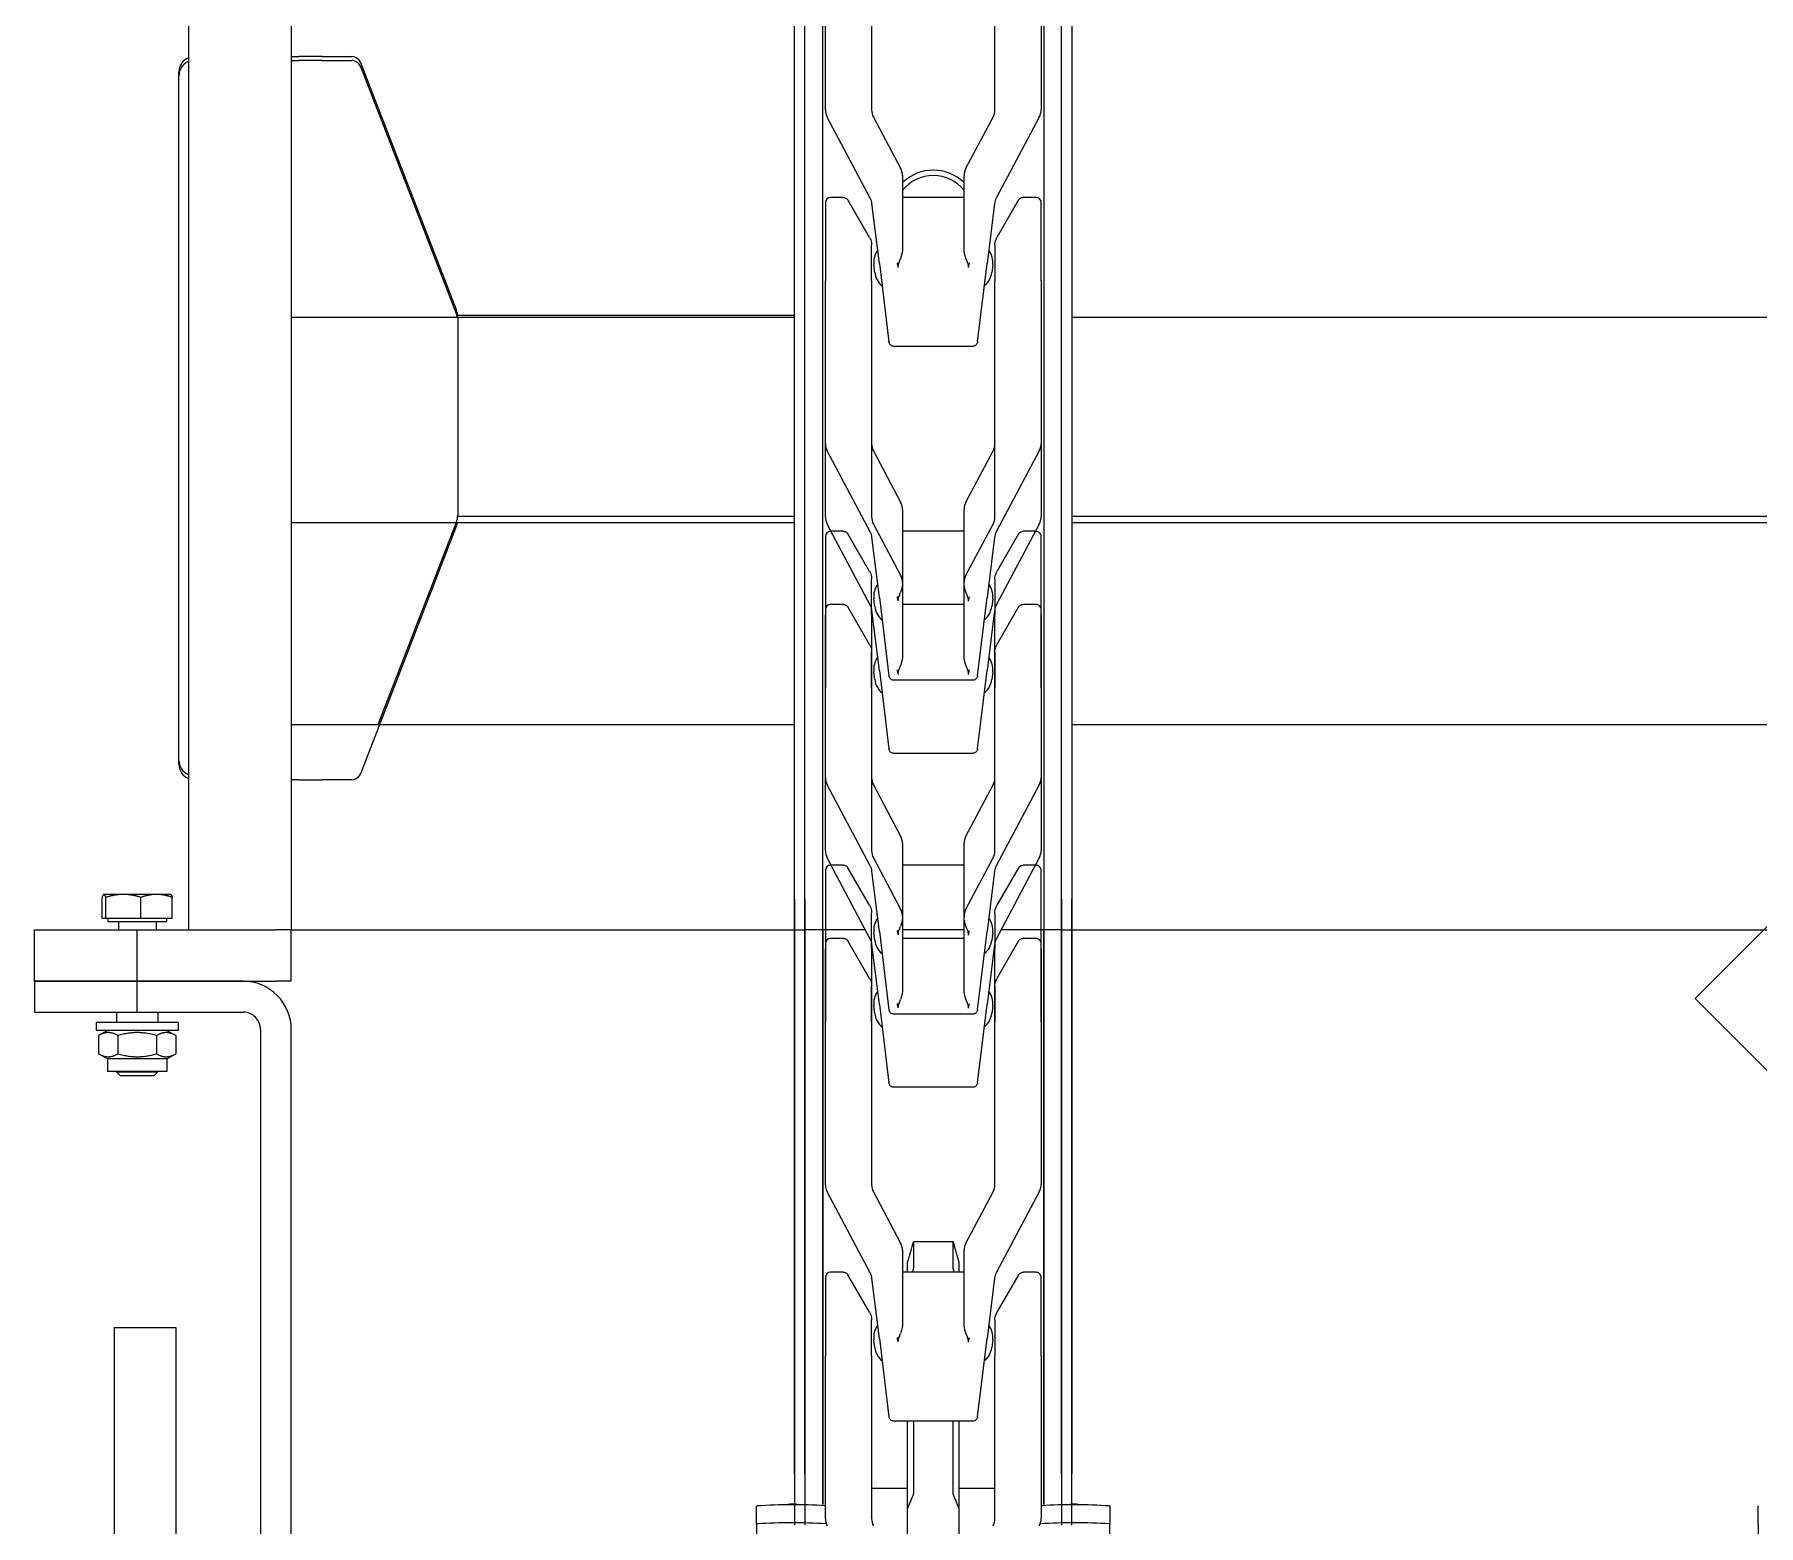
# Model space of a CAD drawing. Extents: x -3873 to 164127, y 7129 to 96529.
# Drawn here: x 42780.2 to 43115.8, y 49595.1 to 49885.4 of the extents above; entities that cross this region are included whole.
import ezdxf

# ---------------------------------------------------------------- set-up
doc = ezdxf.new("R2010")
doc.units = 0
doc.layers.get('0').update_dxf_attribs({"linetype": 'CONTINUOUS'})
doc.layers.add('LAYOUT', color=90, linetype='CONTINUOUS')
doc.layers.add('LAYOUT-KROMEKA', color=1, linetype='CONTINUOUS')
doc.layers.add('LAYOUT Kromeka', color=1, linetype='CONTINUOUS', lineweight=5)

# ---------------------------------------------------------------- blocks, each defined once
blk = doc.blocks.new('*U204')
at = {"ltscale": 10}
for p, q in [((292.73, 236.16), (10.61, -45.96)), ((10.61, -45.96), (-45.96, 10.61))]:
    blk.add_line(p, q, dxfattribs=at)
blk = doc.blocks.new('A$Ccf7c2aec')
at = {"layer": 'LAYOUT-KROMEKA'}
for p, q in [((271.4, 966.1), (265.4, 966.1)), ((265.4, 966.1), (265.4, 946.1)), ((271.4, 966.1), (271.4, 946.1)), ((271.4, 966.1), (281.4, 966.1)), ((271.4, 946.1), (271.4, 966.1)), ((281.4, 966.1), (281.4, 946.1)), ((256.3, 951.9), (257.28, 953.61)), ((260.82, 953.61), (257.28, 953.61)), ((261.8, 951.9), (260.82, 953.61)), ((261.8, 938.1), (261.8, 954.1)), ((263.4, 954.1), (261.8, 954.1)), ((263.4, 938.1), (263.4, 954.1)), ((204, 950.6), (161, 950.6)), ((204, 950.6), (204, 938.6)), ((253, 949.33), (253.77, 950.1)), ((253.77, 950.1), (253.77, 942.1)), ((253.8, 950.1), (253.77, 950.1)), ((253.8, 940.3), (253.8, 951.9)), ((256.3, 951.9), (253.8, 951.9)), ((256.3, 940.3), (256.3, 951.9)), ((265.4, 950.1), (263.4, 950.1)), ((283, 951.8), (283, 940.4)), ((283.6, 951.8), (283, 951.8)), ((283.6, 952.21), (283.6, 952.93)), ((283.6, 952.93), (287.72, 952.93)), ((283.6, 952.21), (287.72, 952.21)), ((283.6, 945.38), (283.6, 952.21)), ((288.3, 952.6), (288.28, 952.63)), ((288.3, 952.57), (288.3, 952.6)), ((288.3, 948.79), (288.3, 952.57)), ((253, 942.87), (253, 949.33)), ((260.82, 949.85), (257.28, 949.85)), ((283, 949.76), (281.4, 949.76)), ((288.3, 942.32), (288.3, 948.79)), ((265.4, 946.1), (271.4, 946.1)), ((265.4, 946.1), (265.4, 925.5)), ((271.4, 946.1), (281.4, 946.1)), ((271.4, 946.1), (271.4, 919.1)), ((271.4, 925.5), (271.4, 946.1)), ((281.4, 946.1), (281.4, 919.1)), ((283.6, 945.38), (287.72, 945.38)), ((283.6, 939.27), (283.6, 945.38)), ((253, 942.87), (253.77, 942.1)), ((253.8, 942.1), (253.77, 942.1)), ((256.3, 940.3), (253.8, 940.3)), ((256.3, 940.3), (257.28, 938.59)), ((260.82, 942.35), (257.28, 942.35)), ((261.8, 940.3), (260.82, 938.59)), ((265.4, 942.1), (263.4, 942.1)), ((283, 942.44), (281.4, 942.44)), ((283.6, 940.4), (283, 940.4)), ((288.3, 939.6), (288.3, 942.32)), ((204, 938.6), (161, 938.6)), ((260.82, 938.59), (257.28, 938.59)), ((263.4, 938.1), (261.8, 938.1)), ((283.6, 939.27), (287.72, 939.27)), ((288.3, 939.6), (288.28, 939.57)), ((313.63, 937.97), (447.63, 937.97)), ((314.4, 937.97), (448.4, 937.97)), ((1830.63, 936.1), (281.4, 936.1)), ((281.4, 933.1), (281.4, 919.1)), ((262, 922.1), (22, 922.1)), ((271.4, 916.1), (271.4, 919.1)), ((281.4, 916.1), (281.4, 919.1)), ((281.4, 916.1), (281.4, 919.1)), ((22, 916.1), (262, 916.1)), ((271.4, 916.1), (281.4, 916.1)), ((1830.63, 916.1), (281.4, 916.1)), ((281.4, 916.1), (281.4, 818.1)), ((310.63, 914.63), (310.63, 916.1)), ((310.63, 914.63), (310.63, 910.1)), ((321.4, 916.1), (321.4, 818.1)), ((360.63, 818.1), (360.63, 916.1)), ((400.63, 818.1), (400.63, 916.1)), ((450.63, 916.1), (450.63, 914.63)), ((450.63, 910.1), (450.63, 914.63)), ((451.4, 916.1), (451.4, 914.63)), ((451.4, 910.1), (451.4, 914.63)), ((310.63, 904.29), (310.63, 910.1)), ((450.63, 910.1), (450.63, 904.29)), ((451.4, 910.1), (451.4, 904.29)), ((312.19, 902.43), (359.96, 883.95)), ((401.31, 883.95), (449.07, 902.43)), ((402.07, 883.95), (449.84, 902.43)), ((321.4, 899.16), (360.73, 883.95)), ((361.84, 818.1), (361.84, 883.7)), ((400.63, 883.69), (362.17, 883.69)), ((400.96, 818.1), (400.96, 883.7)), ((165.67, 825.51), (104.84, 825.51)), ((165.67, 825.51), (169.16, 825.51)), ((287.4, 818.1), (165.51, 818.1)), ((287.4, 816.1), (165.51, 816.1)), ((175.51, 818.1), (1836.63, 818.1)), ((175.51, 816.1), (1836.63, 816.1)), ((281.4, 818.1), (287.4, 818.1)), ((281.4, 818.1), (281.4, 816.1)), ((287.4, 816.1), (281.4, 816.1)), ((281.4, 812.6), (281.4, 816.1)), ((169.51, 812.6), (1840.63, 812.6)), ((281.4, 812.6), (169.51, 812.6)), ((281.4, 804.31), (281.4, 812.6)), ((166.8, 812.1), (198.5, 812.1)), ((213.75, 812.1), (198.5, 812.1)), ((214.62, 803.36), (230.39, 811.75)), ((214.75, 808.59), (214.75, 811.1)), ((231.8, 812.1), (263.5, 812.1)), ((246.03, 812.1), (277.73, 812.1)), ((278.75, 812.1), (263.5, 812.1)), ((292.98, 812.1), (277.73, 812.1)), ((279.62, 803.36), (295.39, 811.75)), ((279.75, 808.59), (279.75, 811.1)), ((293.85, 803.36), (309.62, 811.75)), ((293.98, 808.59), (293.98, 811.1)), ((296.8, 812.1), (328.5, 812.1)), ((311.03, 812.1), (342.73, 812.1)), ((343.75, 812.1), (328.5, 812.1)), ((357.98, 812.1), (342.73, 812.1)), ((344.62, 803.36), (360.39, 811.75)), ((344.75, 808.59), (344.75, 811.1)), ((358.85, 803.36), (374.62, 811.75)), ((358.98, 808.59), (358.98, 811.1)), ((361.8, 812.1), (393.5, 812.1)), ((376.03, 812.1), (407.73, 812.1)), ((422.98, 812.1), (407.73, 812.1)), ((423.85, 803.36), (439.62, 811.75)), ((423.98, 808.59), (423.98, 811.1)), ((441.03, 812.1), (472.73, 812.1)), ((206.95, 803.5), (214.25, 807.72)), ((271.95, 803.5), (279.25, 807.72)), ((286.18, 803.5), (293.48, 807.72)), ((336.95, 803.5), (344.25, 807.72)), ((351.18, 803.5), (358.48, 807.72)), ((416.18, 803.5), (423.48, 807.72)), ((198.5, 803.1), (166.8, 803.1)), ((172.75, 803.1), (172.75, 796.1)), ((198.5, 803.1), (205.45, 803.1)), ((200.13, 802.49), (201.61, 802.67)), ((201.88, 801.6), (213.57, 803.03)), ((230.39, 802.75), (220.43, 797.45)), ((263.5, 803.1), (231.8, 803.1)), ((277.73, 803.1), (246.03, 803.1)), ((263.5, 803.1), (270.45, 803.1)), ((265.13, 802.49), (266.61, 802.67)), ((266.88, 801.6), (278.57, 803.03)), ((277.73, 803.1), (284.68, 803.1)), ((279.36, 802.49), (280.84, 802.67)), ((281.11, 801.6), (292.81, 803.03)), ((295.39, 802.75), (285.43, 797.45)), ((328.5, 803.1), (296.8, 803.1)), ((309.62, 802.75), (299.66, 797.45)), ((342.73, 803.1), (311.03, 803.1)), ((328.5, 803.1), (335.45, 803.1)), ((330.13, 802.49), (331.61, 802.67)), ((331.88, 801.6), (343.57, 803.03)), ((342.73, 803.1), (349.68, 803.1)), ((344.36, 802.49), (345.84, 802.67)), ((346.11, 801.6), (357.81, 803.03)), ((360.39, 802.75), (350.43, 797.45)), ((393.5, 803.1), (361.8, 803.1)), ((374.62, 802.75), (364.66, 797.45)), ((407.73, 803.1), (376.03, 803.1)), ((407.73, 803.1), (414.68, 803.1)), ((409.36, 802.49), (410.84, 802.67)), ((411.11, 801.6), (422.81, 803.03)), ((439.62, 802.75), (429.66, 797.45)), ((472.73, 803.1), (441.03, 803.1)), ((201.88, 801.6), (186.63, 799.73)), ((266.88, 801.6), (251.63, 799.73)), ((281.11, 801.6), (265.86, 799.73)), ((331.88, 801.6), (316.63, 799.73)), ((346.11, 801.6), (330.86, 799.73)), ((411.11, 801.6), (395.86, 799.73)), ((151.69, 796.1), (166.18, 796.1)), ((166.18, 796.1), (168.73, 796.1)), ((168.73, 796.1), (185.75, 796.1)), ((185.75, 783.47), (185.75, 798.73)), ((219.02, 797.1), (204.9, 797.1)), ((214.75, 785.1), (214.75, 797.1)), ((214.75, 796.1), (216.82, 796.1)), ((250.75, 783.47), (250.75, 798.73)), ((264.98, 783.47), (264.98, 798.73)), ((284.02, 797.1), (269.9, 797.1)), ((279.75, 785.1), (279.75, 797.1)), ((281.4, 785.1), (281.4, 797.1)), ((298.25, 797.1), (284.13, 797.1)), ((293.98, 785.1), (293.98, 797.1)), ((315.75, 783.47), (315.75, 798.73)), ((329.98, 783.47), (329.98, 798.73)), ((349.02, 797.1), (334.9, 797.1)), ((344.75, 785.1), (344.75, 797.1)), ((363.25, 797.1), (349.13, 797.1)), ((358.98, 785.1), (358.98, 797.1)), ((394.98, 783.47), (394.98, 798.73)), ((428.25, 797.1), (414.13, 797.1)), ((423.98, 785.1), (423.98, 797.1)), ((185.75, 794.95), (172.19, 794.95)), ((220.65, 794.95), (215.82, 794.95)), ((220.66, 787.25), (220.66, 794.95)), ((166.18, 786.1), (151.69, 786.1)), ((168.73, 786.1), (166.18, 786.1)), ((185.75, 786.1), (168.73, 786.1)), ((172.19, 787.25), (185.75, 787.25)), ((172.75, 786.1), (172.75, 779.1)), ((216.82, 786.1), (214.75, 786.1)), ((215.82, 787.25), (220.65, 787.25)), ((186.63, 782.47), (201.88, 780.6)), ((204.9, 785.1), (219.02, 785.1)), ((220.43, 784.75), (230.39, 779.45)), ((251.63, 782.47), (266.88, 780.6)), ((265.86, 782.47), (281.11, 780.6)), ((269.9, 785.1), (284.02, 785.1)), ((284.13, 785.1), (298.25, 785.1)), ((285.43, 784.75), (295.39, 779.45)), ((299.66, 784.75), (309.62, 779.45)), ((316.63, 782.47), (331.88, 780.6)), ((330.86, 782.47), (346.11, 780.6)), ((334.9, 785.1), (349.02, 785.1)), ((349.13, 785.1), (363.25, 785.1)), ((350.43, 784.75), (360.39, 779.45)), ((364.66, 784.75), (374.62, 779.45)), ((395.86, 782.47), (411.11, 780.6)), ((414.13, 785.1), (428.25, 785.1)), ((429.66, 784.75), (439.62, 779.45)), ((166.8, 779.1), (198.5, 779.1)), ((205.45, 779.1), (198.5, 779.1)), ((201.61, 779.53), (200.13, 779.71)), ((213.57, 779.17), (201.88, 780.6)), ((230.39, 770.45), (214.62, 778.84)), ((231.8, 779.1), (263.5, 779.1)), ((246.03, 779.1), (277.73, 779.1)), ((270.45, 779.1), (263.5, 779.1)), ((266.61, 779.53), (265.13, 779.71)), ((278.57, 779.17), (266.88, 780.6)), ((284.68, 779.1), (277.73, 779.1)), ((280.84, 779.53), (279.36, 779.71)), ((295.39, 770.45), (279.62, 778.84)), ((292.81, 779.17), (281.11, 780.6)), ((309.62, 770.45), (293.85, 778.84)), ((296.8, 779.1), (328.5, 779.1)), ((311.03, 779.1), (342.73, 779.1)), ((335.45, 779.1), (328.5, 779.1)), ((331.61, 779.53), (330.13, 779.71)), ((343.57, 779.17), (331.88, 780.6)), ((349.68, 779.1), (342.73, 779.1)), ((345.84, 779.53), (344.36, 779.71)), ((360.39, 770.45), (344.62, 778.84)), ((357.81, 779.17), (346.11, 780.6)), ((374.62, 770.45), (358.85, 778.84)), ((361.8, 779.1), (393.5, 779.1)), ((376.03, 779.1), (407.73, 779.1)), ((414.68, 779.1), (407.73, 779.1)), ((410.84, 779.53), (409.36, 779.71)), ((422.81, 779.17), (411.11, 780.6)), ((439.62, 770.45), (423.85, 778.84)), ((441.03, 779.1), (472.73, 779.1)), ((214.25, 774.48), (206.95, 778.7)), ((279.25, 774.48), (271.95, 778.7)), ((281.4, 769.6), (281.4, 777.89)), ((293.48, 774.48), (286.18, 778.7)), ((344.25, 774.48), (336.95, 778.7)), ((358.48, 774.48), (351.18, 778.7)), ((423.48, 774.48), (416.18, 778.7)), ((214.75, 771.1), (214.75, 773.61)), ((279.75, 771.1), (279.75, 773.61)), ((293.98, 771.1), (293.98, 773.61)), ((344.75, 771.1), (344.75, 773.61)), ((358.98, 771.1), (358.98, 773.61)), ((423.98, 771.1), (423.98, 773.61)), ((198.5, 770.1), (166.8, 770.1)), ((1840.63, 769.6), (169.51, 769.6)), ((169.51, 769.6), (281.4, 769.6)), ((198.5, 770.1), (213.75, 770.1)), ((263.5, 770.1), (231.8, 770.1)), ((277.73, 770.1), (246.03, 770.1)), ((263.5, 770.1), (278.75, 770.1)), ((277.73, 770.1), (292.98, 770.1)), ((281.4, 766.1), (281.4, 769.6)), ((328.5, 770.1), (296.8, 770.1)), ((342.73, 770.1), (311.03, 770.1)), ((328.5, 770.1), (343.75, 770.1)), ((342.73, 770.1), (357.98, 770.1)), ((393.5, 770.1), (361.8, 770.1)), ((407.73, 770.1), (376.03, 770.1)), ((407.73, 770.1), (422.98, 770.1)), ((472.73, 770.1), (441.03, 770.1)), ((287.4, 766.1), (165.51, 766.1)), ((175.51, 766.1), (1836.63, 766.1)), ((281.4, 766.1), (287.4, 766.1)), ((281.4, 766.1), (281.4, 764.1)), ((165.51, 764.1), (287.4, 764.1)), ((1836.63, 764.1), (175.51, 764.1)), ((281.4, 764.1), (281.4, 623.1)), ((287.4, 764.1), (281.4, 764.1)), ((321.4, 764.1), (321.4, 623.1)), ((360.63, 623.1), (360.63, 764.1)), ((361.84, 623.1), (361.84, 764.1)), ((400.63, 623.1), (400.63, 764.1)), ((104.84, 756.69), (165.67, 756.69)), ((169.16, 756.69), (165.67, 756.69)), ((165.67, 630.51), (104.84, 630.51)), ((165.67, 630.51), (169.16, 630.51))]:
    blk.add_line(p, q, dxfattribs=at)
for centre, radius, start, end in [((313.63, 934.97), 3, 90, 157.9657), ((314.4, 934.97), 3, 90, 157.9657), ((447.63, 934.97), 3, 22.0343, 90), ((448.4, 934.97), 3, 22.0343, 90), ((262, 925.5), 9.4, 270, 0), ((262, 925.5), 3.4, 270, 0), ((169.16, 825.41), 0.1, 4.0364, 90), ((71.38, 818.51), 98.12, 356.2562, 4.0364), ((166.8, 809.1), 3, 90, 118), ((213.75, 811.1), 1, 0, 90), ((231.8, 809.1), 3, 90, 118), ((278.75, 811.1), 1, 0, 90), ((292.98, 811.1), 1, 0, 90), ((296.8, 809.1), 3, 90, 118), ((311.03, 809.1), 3, 90, 118), ((343.75, 811.1), 1, 0, 90), ((357.98, 811.1), 1, 0, 90), ((361.8, 809.1), 3, 90, 118), ((376.03, 809.1), 3, 90, 118), ((422.98, 811.1), 1, 0, 90), ((441.03, 809.1), 3, 90, 118), ((166.8, 800.1), 3, 90, 118), ((200.61, 798.52), 4, 96.9958, 140.527), ((202.09, 798.7), 4, 53.4646, 96.9958), ((213.21, 806.01), 3, 276.9958, 298), ((231.8, 800.1), 3, 90, 118), ((265.61, 798.52), 4, 96.9958, 140.527), ((267.09, 798.7), 4, 53.4646, 96.9958), ((279.85, 798.52), 4, 96.9958, 140.527), ((278.21, 806.01), 3, 276.9958, 298), ((281.33, 798.7), 4, 53.4646, 96.9958), ((292.44, 806.01), 3, 276.9958, 298), ((296.8, 800.1), 3, 90, 118), ((311.03, 800.1), 3, 90, 118), ((330.61, 798.52), 4, 96.9958, 140.527), ((332.09, 798.7), 4, 53.4646, 96.9958), ((344.85, 798.52), 4, 96.9958, 140.527), ((343.21, 806.01), 3, 276.9958, 298), ((346.33, 798.7), 4, 53.4646, 96.9958), ((357.44, 806.01), 3, 276.9958, 298), ((361.8, 800.1), 3, 90, 118), ((376.03, 800.1), 3, 90, 118), ((409.85, 798.52), 4, 96.9958, 140.527), ((411.33, 798.7), 4, 53.4646, 96.9958), ((422.44, 806.01), 3, 276.9958, 298), ((441.03, 800.1), 3, 90, 118), ((219.02, 800.1), 3, 270, 298), ((284.02, 800.1), 3, 270, 298), ((298.25, 800.1), 3, 270, 298), ((349.02, 800.1), 3, 270, 298), ((363.25, 800.1), 3, 270, 298), ((420.63, 791.1), 7.62, 308.0567, 51.9433), ((420.63, 791.1), 8.65, 316.0809, 43.9191), ((428.25, 800.1), 3, 270, 298), ((219.02, 782.1), 3, 62, 90), ((284.02, 782.1), 3, 62, 90), ((298.25, 782.1), 3, 62, 90), ((349.02, 782.1), 3, 62, 90), ((363.25, 782.1), 3, 62, 90), ((428.25, 782.1), 3, 62, 90), ((166.8, 782.1), 3, 242, 270), ((200.61, 783.68), 4, 219.473, 263.0042), ((202.09, 783.5), 4, 263.0042, 306.5354), ((213.21, 776.19), 3, 62, 83.0042), ((231.8, 782.1), 3, 242, 270), ((265.61, 783.68), 4, 219.473, 263.0042), ((267.09, 783.5), 4, 263.0042, 306.5354), ((279.85, 783.68), 4, 219.473, 263.0042), ((278.21, 776.19), 3, 62, 83.0042), ((281.33, 783.5), 4, 263.0042, 306.5354), ((292.44, 776.19), 3, 62, 83.0042), ((296.8, 782.1), 3, 242, 270), ((311.03, 782.1), 3, 242, 270), ((330.61, 783.68), 4, 219.473, 263.0042), ((332.09, 783.5), 4, 263.0042, 306.5354), ((344.85, 783.68), 4, 219.473, 263.0042), ((343.21, 776.19), 3, 62, 83.0042), ((346.33, 783.5), 4, 263.0042, 306.5354), ((357.44, 776.19), 3, 62, 83.0042), ((361.8, 782.1), 3, 242, 270), ((376.03, 782.1), 3, 242, 270), ((409.85, 783.68), 4, 219.473, 263.0042), ((411.33, 783.5), 4, 263.0042, 306.5354), ((422.44, 776.19), 3, 62, 83.0042), ((441.03, 782.1), 3, 242, 270), ((166.8, 773.1), 3, 242, 270), ((71.38, 763.69), 98.12, 355.9636, 3.7438), ((213.75, 771.1), 1, 270, 0), ((231.8, 773.1), 3, 242, 270), ((278.75, 771.1), 1, 270, 0), ((292.98, 771.1), 1, 270, 0), ((296.8, 773.1), 3, 242, 270), ((311.03, 773.1), 3, 242, 270), ((343.75, 771.1), 1, 270, 0), ((357.98, 771.1), 1, 270, 0), ((361.8, 773.1), 3, 242, 270), ((376.03, 773.1), 3, 242, 270), ((422.98, 771.1), 1, 270, 0), ((441.03, 773.1), 3, 242, 270), ((169.16, 756.79), 0.1, 270, 355.9636), ((169.16, 630.41), 0.1, 4.0364, 90)]:
    blk.add_arc(centre, radius, start, end, dxfattribs=at)
for centre, major_axis, ratio, start_param, end_param in [((313.63, 904.29), (-3, 0), 0.707107, 0, 1.070274), ((447.63, 904.29), (3, 0), 0.707107, 5.212911, 6.283185), ((448.4, 904.29), (3, 0), 0.707107, 5.212911, 6.283185), ((361.4, 885.81), (-3, 0), 0.707107, 1.070274, 1.312307), ((362.17, 885.81), (-3, 0), 0.707107, 1.070274, 1.570796), ((399.87, 885.81), (-3, 0), 0.707107, 1.829285, 2.071318), ((400.63, 885.81), (-3, 0), 0.707107, 1.570796, 2.071318), ((165.67, 825.41), (0, 0.1), 0.891583, 4.782837, 6.283185), ((165.67, 825.41), (-0.0079, 0.0996), 0.892606, 4.712389, 6.212737), ((78.49, 818.51), (0, -98.13), 0.891583, 1.503634, 1.641245), ((78.49, 818.51), (0, 98.13), 0.891583, 4.645227, 4.782837), ((165.31, 818.51), (0, 4.82), 0.891583, 4.481754, 4.943024), ((78.49, 763.69), (0, 98.13), 0.891583, 4.641941, 4.779551), ((78.49, 763.69), (0, -98.13), 0.891583, 1.500348, 1.637958), ((165.31, 763.69), (0, -4.82), 0.891583, 1.340161, 1.801431), ((165.67, 756.79), (0, -0.1), 0.891583, 0, 1.500348), ((165.67, 756.79), (-0.0079, -0.0996), 0.892606, 0.070448, 1.570796), ((165.67, 630.41), (0, 0.1), 0.891583, 4.782837, 6.283185), ((165.67, 630.41), (-0.0079, 0.0996), 0.892606, 4.712389, 6.212737)]:
    blk.add_ellipse(centre, major_axis=major_axis, ratio=ratio, start_param=start_param, end_param=end_param, dxfattribs=at)
for points, weights in [([(257.28, 953.61), (256.2, 951.73), (257.28, 949.85)], [1, 1.15470053838, 1]), ([(260.82, 949.85), (261.9, 951.73), (260.82, 953.61)], [1, 1.15470053838, 1]), ([(288.3, 952.57), (288.3, 952.74), (287.72, 952.93)], [1, 1.0379548493, 1]), ([(287.72, 952.21), (288.3, 952.4), (288.3, 952.57)], [1, 1.0379548493, 1]), ([(288.3, 948.79), (288.3, 950.38), (287.72, 952.21)], [1, 1.0379548493, 1]), ([(257.28, 949.85), (256.2, 946.1), (257.28, 942.35)], [1, 1.15470053838, 1]), ([(260.82, 942.35), (261.9, 946.1), (260.82, 949.85)], [1, 1.15470053838, 1]), ([(287.72, 945.38), (288.3, 947.21), (288.3, 948.79)], [1, 1.0379548493, 1]), ([(288.3, 942.32), (288.3, 943.74), (287.72, 945.38)], [1, 1.0379548493, 1]), ([(257.28, 942.35), (256.2, 940.47), (257.28, 938.59)], [1, 1.15470053838, 1]), ([(260.82, 938.59), (261.9, 940.47), (260.82, 942.35)], [1, 1.15470053838, 1]), ([(287.72, 939.27), (288.3, 940.91), (288.3, 942.32)], [1, 1.0379548493, 1]), ([(288.28, 939.57), (288.2, 939.43), (287.72, 939.27)], [1.01093100933, 1.03133461853, 1]), ([(168.73, 796.1), (169.85, 795.64), (171.02, 795.16)], [1, 1.00027150864, 1.00009365722]), ([(220.03, 795.16), (218.4, 795.64), (216.82, 796.1)], [1.00009365722, 1.00027150866, 1]), ([(214.75, 795.17), (214.78, 795.16), (214.82, 795.16)], [1.00010041945, 1.00009712369, 1.00009365722]), ([(171.02, 787.04), (169.85, 786.56), (168.73, 786.1)], [1.00009365722, 1.00027150864, 1]), ([(214.82, 787.04), (214.78, 787.04), (214.75, 787.03)], [1.00009365722, 1.00009712369, 1.00010041945]), ([(216.82, 786.1), (218.4, 786.56), (220.03, 787.04)], [1, 1.00027150866, 1.00009365722])]:
    blk.add_rational_spline(points, weights, degree=2, dxfattribs=at)
for points, knots in [([(214.75, 808.59), (214.75, 808.48), (214.73, 808.36), (214.66, 808.16), (214.61, 808.06), (214.48, 807.89), (214.39, 807.81), (214.29, 807.74), (214.27, 807.73), (214.25, 807.72)], [0.0000243, 0.0000243, 0.0000243, 0.0000243, 0.0328926, 0.0328926, 0.0653838, 0.0653838, 0.0978897, 0.0978897, 0.1042618, 0.1042618, 0.1042618, 0.1042618]), ([(279.75, 808.59), (279.75, 808.48), (279.73, 808.36), (279.66, 808.16), (279.61, 808.06), (279.48, 807.89), (279.39, 807.81), (279.29, 807.74), (279.27, 807.73), (279.25, 807.72)], [0.0000243, 0.0000243, 0.0000243, 0.0000243, 0.0328926, 0.0328926, 0.0653838, 0.0653838, 0.0978897, 0.0978897, 0.1042618, 0.1042618, 0.1042618, 0.1042618]), ([(293.98, 808.59), (293.98, 808.48), (293.96, 808.36), (293.89, 808.16), (293.84, 808.06), (293.71, 807.89), (293.63, 807.81), (293.52, 807.74), (293.5, 807.73), (293.48, 807.72)], [0.0000243, 0.0000243, 0.0000243, 0.0000243, 0.0328926, 0.0328926, 0.0653838, 0.0653838, 0.0978897, 0.0978897, 0.1042618, 0.1042618, 0.1042618, 0.1042618]), ([(344.75, 808.59), (344.75, 808.48), (344.73, 808.36), (344.66, 808.16), (344.61, 808.06), (344.48, 807.89), (344.39, 807.81), (344.29, 807.74), (344.27, 807.73), (344.25, 807.72)], [0.0000243, 0.0000243, 0.0000243, 0.0000243, 0.0328926, 0.0328926, 0.0653838, 0.0653838, 0.0978897, 0.0978897, 0.1042618, 0.1042618, 0.1042618, 0.1042618]), ([(358.98, 808.59), (358.98, 808.48), (358.96, 808.36), (358.89, 808.16), (358.84, 808.06), (358.71, 807.89), (358.63, 807.81), (358.52, 807.74), (358.5, 807.73), (358.48, 807.72)], [0.0000243, 0.0000243, 0.0000243, 0.0000243, 0.0328926, 0.0328926, 0.0653838, 0.0653838, 0.0978897, 0.0978897, 0.1042618, 0.1042618, 0.1042618, 0.1042618]), ([(423.98, 808.59), (423.98, 808.48), (423.96, 808.36), (423.89, 808.16), (423.84, 808.06), (423.71, 807.89), (423.63, 807.81), (423.52, 807.74), (423.5, 807.73), (423.48, 807.72)], [0.0000243, 0.0000243, 0.0000243, 0.0000243, 0.0328926, 0.0328926, 0.0653838, 0.0653838, 0.0978897, 0.0978897, 0.1042618, 0.1042618, 0.1042618, 0.1042618]), ([(206.95, 803.5), (206.64, 803.32), (206.29, 803.2), (205.94, 803.14), (205.85, 803.13), (205.75, 803.11), (205.66, 803.11), (205.59, 803.1), (205.52, 803.1), (205.45, 803.1)], [0, 0, 0, 0, 0.684637, 0.684637, 0.684637, 0.86523, 0.86523, 0.86523, 1, 1, 1, 1]), ([(271.95, 803.5), (271.64, 803.32), (271.29, 803.2), (270.94, 803.14), (270.85, 803.13), (270.75, 803.11), (270.66, 803.11), (270.59, 803.1), (270.52, 803.1), (270.45, 803.1)], [0, 0, 0, 0, 0.684637, 0.684637, 0.684637, 0.86523, 0.86523, 0.86523, 1, 1, 1, 1]), ([(286.18, 803.5), (285.87, 803.32), (285.53, 803.2), (285.17, 803.14), (285.08, 803.13), (284.99, 803.11), (284.89, 803.11), (284.82, 803.1), (284.75, 803.1), (284.68, 803.1)], [0, 0, 0, 0, 0.684637, 0.684637, 0.684637, 0.86523, 0.86523, 0.86523, 1, 1, 1, 1]), ([(336.95, 803.5), (336.64, 803.32), (336.29, 803.2), (335.94, 803.14), (335.85, 803.13), (335.75, 803.11), (335.66, 803.11), (335.59, 803.1), (335.52, 803.1), (335.45, 803.1)], [0, 0, 0, 0, 0.684637, 0.684637, 0.684637, 0.86523, 0.86523, 0.86523, 1, 1, 1, 1]), ([(351.18, 803.5), (350.87, 803.32), (350.53, 803.2), (350.17, 803.14), (350.08, 803.13), (349.99, 803.11), (349.89, 803.11), (349.82, 803.1), (349.75, 803.1), (349.68, 803.1)], [0, 0, 0, 0, 0.684637, 0.684637, 0.684637, 0.86523, 0.86523, 0.86523, 1, 1, 1, 1]), ([(416.18, 803.5), (415.87, 803.32), (415.53, 803.2), (415.17, 803.14), (415.08, 803.13), (414.99, 803.11), (414.89, 803.11), (414.82, 803.1), (414.75, 803.1), (414.68, 803.1)], [0, 0, 0, 0, 0.684637, 0.684637, 0.684637, 0.86523, 0.86523, 0.86523, 1, 1, 1, 1]), ([(185.75, 798.73), (185.75, 798.84), (185.77, 798.95), (185.84, 799.16), (185.89, 799.25), (186.02, 799.43), (186.1, 799.5), (186.28, 799.62), (186.38, 799.67), (186.51, 799.7), (186.53, 799.71), (186.57, 799.72), (186.58, 799.72), (186.6, 799.72), (186.6, 799.72), (186.61, 799.72), (186.62, 799.72), (186.62, 799.73), (186.62, 799.73), (186.62, 799.73), (186.63, 799.73), (186.63, 799.73), (186.63, 799.73), (186.63, 799.73), (186.63, 799.73), (186.63, 799.73), (186.63, 799.73), (186.63, 799.73), (186.63, 799.73), (186.63, 799.73), (186.63, 799.73), (186.63, 799.73)], [0.0000031, 0.0000031, 0.0000031, 0.0000031, 0.0324341, 0.0324341, 0.064942, 0.064942, 0.0974473, 0.0974473, 0.1299526, 0.1299526, 0.137103, 0.137103, 0.1406951, 0.1406951, 0.1424933, 0.1424933, 0.1433926, 0.1433926, 0.1438423, 0.1438423, 0.1440672, 0.1440672, 0.1441796, 0.1441796, 0.1442358, 0.1442358, 0.1442639, 0.1442639, 0.144278, 0.144278, 0.1443562, 0.1443562, 0.1443562, 0.1443562]), ([(250.75, 798.73), (250.75, 798.84), (250.77, 798.95), (250.84, 799.16), (250.89, 799.25), (251.02, 799.43), (251.1, 799.5), (251.28, 799.62), (251.38, 799.67), (251.51, 799.7), (251.53, 799.71), (251.57, 799.72), (251.58, 799.72), (251.6, 799.72), (251.6, 799.72), (251.61, 799.72), (251.62, 799.72), (251.62, 799.73), (251.62, 799.73), (251.62, 799.73), (251.63, 799.73), (251.63, 799.73), (251.63, 799.73), (251.63, 799.73), (251.63, 799.73), (251.63, 799.73), (251.63, 799.73), (251.63, 799.73), (251.63, 799.73), (251.63, 799.73), (251.63, 799.73), (251.63, 799.73)], [0.0000031, 0.0000031, 0.0000031, 0.0000031, 0.0324341, 0.0324341, 0.064942, 0.064942, 0.0974473, 0.0974473, 0.1299526, 0.1299526, 0.137103, 0.137103, 0.1406951, 0.1406951, 0.1424933, 0.1424933, 0.1433926, 0.1433926, 0.1438423, 0.1438423, 0.1440672, 0.1440672, 0.1441796, 0.1441796, 0.1442358, 0.1442358, 0.1442639, 0.1442639, 0.144278, 0.144278, 0.14432, 0.14432, 0.14432, 0.14432]), ([(264.98, 798.73), (264.98, 798.84), (265, 798.95), (265.07, 799.16), (265.12, 799.25), (265.25, 799.43), (265.34, 799.5), (265.52, 799.62), (265.62, 799.67), (265.74, 799.7), (265.77, 799.71), (265.8, 799.72), (265.81, 799.72), (265.83, 799.72), (265.84, 799.72), (265.85, 799.72), (265.85, 799.72), (265.85, 799.73), (265.86, 799.73), (265.86, 799.73), (265.86, 799.73), (265.86, 799.73), (265.86, 799.73), (265.86, 799.73), (265.86, 799.73), (265.86, 799.73), (265.86, 799.73), (265.86, 799.73), (265.86, 799.73), (265.86, 799.73), (265.86, 799.73), (265.86, 799.73)], [0.0000031, 0.0000031, 0.0000031, 0.0000031, 0.0324341, 0.0324341, 0.064942, 0.064942, 0.0974473, 0.0974473, 0.1299526, 0.1299526, 0.137103, 0.137103, 0.1406951, 0.1406951, 0.1424933, 0.1424933, 0.1433926, 0.1433926, 0.1438423, 0.1438423, 0.1440672, 0.1440672, 0.1441796, 0.1441796, 0.1442358, 0.1442358, 0.1442639, 0.1442639, 0.144278, 0.144278, 0.1443158, 0.1443158, 0.1443158, 0.1443158]), ([(315.75, 798.73), (315.75, 798.84), (315.77, 798.95), (315.84, 799.16), (315.89, 799.25), (316.02, 799.43), (316.1, 799.5), (316.28, 799.62), (316.38, 799.67), (316.51, 799.7), (316.53, 799.71), (316.57, 799.72), (316.58, 799.72), (316.6, 799.72), (316.6, 799.72), (316.61, 799.72), (316.62, 799.72), (316.62, 799.73), (316.62, 799.73), (316.62, 799.73), (316.63, 799.73), (316.63, 799.73), (316.63, 799.73), (316.63, 799.73), (316.63, 799.73), (316.63, 799.73), (316.63, 799.73), (316.63, 799.73), (316.63, 799.73), (316.63, 799.73), (316.63, 799.73), (316.63, 799.73)], [0.0000031, 0.0000031, 0.0000031, 0.0000031, 0.0324341, 0.0324341, 0.064942, 0.064942, 0.0974473, 0.0974473, 0.1299526, 0.1299526, 0.137103, 0.137103, 0.1406951, 0.1406951, 0.1424933, 0.1424933, 0.1433926, 0.1433926, 0.1438423, 0.1438423, 0.1440672, 0.1440672, 0.1441796, 0.1441796, 0.1442358, 0.1442358, 0.1442639, 0.1442639, 0.144278, 0.144278, 0.144352, 0.144352, 0.144352, 0.144352]), ([(329.98, 798.73), (329.98, 798.84), (330, 798.95), (330.07, 799.16), (330.12, 799.25), (330.25, 799.43), (330.34, 799.5), (330.52, 799.62), (330.62, 799.67), (330.74, 799.7), (330.77, 799.71), (330.8, 799.72), (330.81, 799.72), (330.83, 799.72), (330.84, 799.72), (330.85, 799.72), (330.85, 799.72), (330.85, 799.73), (330.86, 799.73), (330.86, 799.73), (330.86, 799.73), (330.86, 799.73), (330.86, 799.73), (330.86, 799.73), (330.86, 799.73), (330.86, 799.73), (330.86, 799.73), (330.86, 799.73), (330.86, 799.73), (330.86, 799.73), (330.86, 799.73), (330.86, 799.73)], [0.0000031, 0.0000031, 0.0000031, 0.0000031, 0.0324341, 0.0324341, 0.064942, 0.064942, 0.0974473, 0.0974473, 0.1299526, 0.1299526, 0.137103, 0.137103, 0.1406951, 0.1406951, 0.1424933, 0.1424933, 0.1433926, 0.1433926, 0.1438423, 0.1438423, 0.1440672, 0.1440672, 0.1441796, 0.1441796, 0.1442358, 0.1442358, 0.1442639, 0.1442639, 0.144278, 0.144278, 0.1443647, 0.1443647, 0.1443647, 0.1443647]), ([(394.98, 798.73), (394.98, 798.84), (395, 798.95), (395.07, 799.16), (395.12, 799.25), (395.25, 799.43), (395.34, 799.5), (395.52, 799.62), (395.62, 799.67), (395.74, 799.7), (395.77, 799.71), (395.8, 799.72), (395.81, 799.72), (395.83, 799.72), (395.84, 799.72), (395.85, 799.72), (395.85, 799.72), (395.85, 799.73), (395.86, 799.73), (395.86, 799.73), (395.86, 799.73), (395.86, 799.73), (395.86, 799.73), (395.86, 799.73), (395.86, 799.73), (395.86, 799.73), (395.86, 799.73), (395.86, 799.73), (395.86, 799.73), (395.86, 799.73), (395.86, 799.73), (395.86, 799.73)], [0.0000031, 0.0000031, 0.0000031, 0.0000031, 0.0324341, 0.0324341, 0.064942, 0.064942, 0.0974473, 0.0974473, 0.1299526, 0.1299526, 0.137103, 0.137103, 0.1406951, 0.1406951, 0.1424933, 0.1424933, 0.1433926, 0.1433926, 0.1438423, 0.1438423, 0.1440672, 0.1440672, 0.1441796, 0.1441796, 0.1442358, 0.1442358, 0.1442639, 0.1442639, 0.144278, 0.144278, 0.1443394, 0.1443394, 0.1443394, 0.1443394]), ([(201.13, 797.88), (201.41, 797.95), (201.69, 798.02), (201.98, 798.09), (201.98, 798.1), (201.99, 798.1), (202, 798.1)], [0, 0, 0, 0, 0.971612, 0.971612, 0.971612, 1, 1, 1, 1]), ([(201.13, 797.88), (201.22, 797.91), (201.3, 797.92), (201.54, 797.92), (201.68, 797.89), (201.94, 797.8), (202.08, 797.75), (202.42, 797.62), (202.63, 797.54), (202.84, 797.46)], [-1.068908, -1.068908, -1.068908, -1.068908, -1.0410443, -1.0410443, -0.9974409, -0.9974409, -0.9538374, -0.9538374, -0.8852676, -0.8852676, -0.8852676, -0.8852676]), ([(204.9, 797.1), (204.32, 797.1), (203.62, 797.21), (202.98, 797.41), (202.91, 797.44), (202.84, 797.46)], [-0.3189368, -0.3189368, -0.3189368, -0.3189368, -0.1295167, -0.1295167, -0.1071311, -0.1071311, -0.1071311, -0.1071311]), ([(266.13, 797.88), (266.41, 797.95), (266.69, 798.02), (266.98, 798.09), (266.98, 798.1), (266.99, 798.1), (267, 798.1)], [0, 0, 0, 0, 0.971612, 0.971612, 0.971612, 1, 1, 1, 1]), ([(266.13, 797.88), (266.22, 797.91), (266.3, 797.92), (266.54, 797.92), (266.68, 797.89), (266.94, 797.8), (267.08, 797.75), (267.42, 797.62), (267.63, 797.54), (267.84, 797.46)], [-1.068908, -1.068908, -1.068908, -1.068908, -1.0410443, -1.0410443, -0.9974409, -0.9974409, -0.9538374, -0.9538374, -0.8852676, -0.8852676, -0.8852676, -0.8852676]), ([(269.9, 797.1), (269.32, 797.1), (268.62, 797.21), (267.98, 797.41), (267.91, 797.44), (267.84, 797.46)], [-0.3189368, -0.3189368, -0.3189368, -0.3189368, -0.1295167, -0.1295167, -0.1071311, -0.1071311, -0.1071311, -0.1071311]), ([(280.36, 797.88), (280.64, 797.95), (280.93, 798.02), (281.21, 798.09), (281.22, 798.1), (281.22, 798.1), (281.23, 798.1)], [0, 0, 0, 0, 0.971612, 0.971612, 0.971612, 1, 1, 1, 1]), ([(280.36, 797.88), (280.45, 797.91), (280.54, 797.92), (280.78, 797.92), (280.91, 797.89), (281.18, 797.8), (281.31, 797.75), (281.65, 797.62), (281.86, 797.54), (282.07, 797.46)], [-1.068908, -1.068908, -1.068908, -1.068908, -1.0410443, -1.0410443, -0.9974409, -0.9974409, -0.9538374, -0.9538374, -0.8852676, -0.8852676, -0.8852676, -0.8852676]), ([(284.13, 797.1), (283.56, 797.1), (282.86, 797.21), (282.21, 797.41), (282.14, 797.44), (282.07, 797.46)], [-0.3189368, -0.3189368, -0.3189368, -0.3189368, -0.1295167, -0.1295167, -0.1071311, -0.1071311, -0.1071311, -0.1071311]), ([(331.13, 797.88), (331.41, 797.95), (331.69, 798.02), (331.98, 798.09), (331.98, 798.1), (331.99, 798.1), (332, 798.1)], [0, 0, 0, 0, 0.971612, 0.971612, 0.971612, 1, 1, 1, 1]), ([(331.13, 797.88), (331.22, 797.91), (331.3, 797.92), (331.54, 797.92), (331.68, 797.89), (331.94, 797.8), (332.08, 797.75), (332.42, 797.62), (332.63, 797.54), (332.84, 797.46)], [-1.068908, -1.068908, -1.068908, -1.068908, -1.0410443, -1.0410443, -0.9974409, -0.9974409, -0.9538374, -0.9538374, -0.8852676, -0.8852676, -0.8852676, -0.8852676]), ([(334.9, 797.1), (334.32, 797.1), (333.62, 797.21), (332.98, 797.41), (332.91, 797.44), (332.84, 797.46)], [-0.3189368, -0.3189368, -0.3189368, -0.3189368, -0.1295167, -0.1295167, -0.1071311, -0.1071311, -0.1071311, -0.1071311]), ([(345.36, 797.88), (345.64, 797.95), (345.93, 798.02), (346.21, 798.09), (346.22, 798.1), (346.22, 798.1), (346.23, 798.1)], [0, 0, 0, 0, 0.971612, 0.971612, 0.971612, 1, 1, 1, 1]), ([(345.36, 797.88), (345.45, 797.91), (345.54, 797.92), (345.78, 797.92), (345.91, 797.89), (346.18, 797.8), (346.31, 797.75), (346.65, 797.62), (346.86, 797.54), (347.07, 797.46)], [-1.068908, -1.068908, -1.068908, -1.068908, -1.0410443, -1.0410443, -0.9974409, -0.9974409, -0.9538374, -0.9538374, -0.8852676, -0.8852676, -0.8852676, -0.8852676]), ([(349.13, 797.1), (348.56, 797.1), (347.86, 797.21), (347.21, 797.41), (347.14, 797.44), (347.07, 797.46)], [-0.3189368, -0.3189368, -0.3189368, -0.3189368, -0.1295167, -0.1295167, -0.1071311, -0.1071311, -0.1071311, -0.1071311]), ([(410.36, 797.88), (410.64, 797.95), (410.93, 798.02), (411.21, 798.09), (411.22, 798.1), (411.22, 798.1), (411.23, 798.1)], [0, 0, 0, 0, 0.971612, 0.971612, 0.971612, 1, 1, 1, 1]), ([(410.36, 797.88), (410.45, 797.91), (410.54, 797.92), (410.78, 797.92), (410.91, 797.89), (411.18, 797.8), (411.31, 797.75), (411.65, 797.62), (411.86, 797.54), (412.07, 797.46)], [-1.068908, -1.068908, -1.068908, -1.068908, -1.0410443, -1.0410443, -0.9974409, -0.9974409, -0.9538374, -0.9538374, -0.8852676, -0.8852676, -0.8852676, -0.8852676]), ([(414.13, 797.1), (413.56, 797.1), (412.86, 797.21), (412.21, 797.41), (412.14, 797.44), (412.07, 797.46)], [-0.3189368, -0.3189368, -0.3189368, -0.3189368, -0.1295167, -0.1295167, -0.1071311, -0.1071311, -0.1071311, -0.1071311]), ([(172.19, 794.95), (172.07, 794.95), (171.94, 794.96), (171.67, 794.99), (171.54, 795.01), (171.3, 795.06), (171.18, 795.1), (171.06, 795.14), (171.04, 795.15), (171.02, 795.16)], [0.1549528, 0.1549528, 0.1549528, 0.1549528, 0.1932464, 0.1932464, 0.23154, 0.23154, 0.2707227, 0.2707227, 0.2793508, 0.2793508, 0.2793508, 0.2793508]), ([(215.82, 794.95), (215.77, 794.95), (215.7, 794.96), (215.52, 794.99), (215.41, 795.01), (215.18, 795.06), (215.04, 795.1), (214.88, 795.14), (214.85, 795.15), (214.82, 795.16)], [0.1549528, 0.1549528, 0.1549528, 0.1549528, 0.1932464, 0.1932464, 0.23154, 0.23154, 0.2707227, 0.2707227, 0.2793508, 0.2793508, 0.2793508, 0.2793508]), ([(220.03, 795.16), (220.06, 795.15), (220.09, 795.14), (220.23, 795.1), (220.34, 795.06), (220.5, 795.01), (220.57, 794.99), (220.65, 794.96), (220.67, 794.95), (220.65, 794.95)], [0.3355607, 0.3355607, 0.3355607, 0.3355607, 0.3441888, 0.3441888, 0.3833716, 0.3833716, 0.4216652, 0.4216652, 0.4599587, 0.4599587, 0.4599587, 0.4599587]), ([(171.02, 787.04), (171.04, 787.05), (171.06, 787.06), (171.18, 787.1), (171.3, 787.14), (171.54, 787.19), (171.67, 787.21), (171.94, 787.24), (172.07, 787.25), (172.19, 787.25)], [0.3355607, 0.3355607, 0.3355607, 0.3355607, 0.3441888, 0.3441888, 0.3833716, 0.3833716, 0.4216652, 0.4216652, 0.4599587, 0.4599587, 0.4599587, 0.4599587]), ([(214.82, 787.04), (214.85, 787.05), (214.88, 787.06), (215.04, 787.1), (215.18, 787.14), (215.41, 787.19), (215.52, 787.21), (215.7, 787.24), (215.77, 787.25), (215.82, 787.25)], [0.3355607, 0.3355607, 0.3355607, 0.3355607, 0.3441888, 0.3441888, 0.3833716, 0.3833716, 0.4216652, 0.4216652, 0.4599587, 0.4599587, 0.4599587, 0.4599587]), ([(220.65, 787.25), (220.67, 787.25), (220.65, 787.24), (220.57, 787.21), (220.5, 787.19), (220.34, 787.14), (220.23, 787.1), (220.09, 787.06), (220.06, 787.05), (220.03, 787.04)], [0.1549528, 0.1549528, 0.1549528, 0.1549528, 0.1932464, 0.1932464, 0.23154, 0.23154, 0.2707227, 0.2707227, 0.2793508, 0.2793508, 0.2793508, 0.2793508]), ([(186.63, 782.47), (186.57, 782.48), (186.5, 782.5), (186.38, 782.53), (186.33, 782.56), (186.2, 782.63), (186.13, 782.68), (186.01, 782.79), (185.95, 782.86), (185.86, 783), (185.83, 783.07), (185.77, 783.25), (185.75, 783.36), (185.75, 783.47)], [0, 0, 0, 0, 0.0189655, 0.0189655, 0.0372722, 0.0372722, 0.062465, 0.062465, 0.0876578, 0.0876578, 0.1128506, 0.1128506, 0.1444801, 0.1444801, 0.1444801, 0.1444801]), ([(202.84, 784.74), (202.63, 784.66), (202.42, 784.58), (202.08, 784.45), (201.94, 784.4), (201.68, 784.31), (201.54, 784.28), (201.3, 784.28), (201.22, 784.29), (201.13, 784.32)], [0.8852676, 0.8852676, 0.8852676, 0.8852676, 0.9538374, 0.9538374, 0.9974409, 0.9974409, 1.0410443, 1.0410443, 1.068908, 1.068908, 1.068908, 1.068908]), ([(202, 784.1), (201.99, 784.1), (201.98, 784.1), (201.98, 784.11), (201.69, 784.18), (201.41, 784.25), (201.13, 784.32)], [0, 0, 0, 0, 0.028388, 0.028388, 0.028388, 1, 1, 1, 1]), ([(202.84, 784.74), (202.87, 784.75), (202.91, 784.76), (203.19, 784.86), (203.44, 784.92), (204.05, 785.05), (204.48, 785.1), (204.9, 785.1)], [-0.4553156, -0.4553156, -0.4553156, -0.4553156, -0.4433521, -0.4433521, -0.371047, -0.371047, -0.2439974, -0.2439974, -0.2439974, -0.2439974]), ([(251.63, 782.47), (251.57, 782.48), (251.5, 782.5), (251.38, 782.53), (251.33, 782.56), (251.2, 782.63), (251.13, 782.68), (251.01, 782.79), (250.95, 782.86), (250.86, 783), (250.83, 783.07), (250.77, 783.25), (250.75, 783.36), (250.75, 783.47)], [0, 0, 0, 0, 0.0189655, 0.0189655, 0.0372722, 0.0372722, 0.062465, 0.062465, 0.0876578, 0.0876578, 0.1128506, 0.1128506, 0.1444801, 0.1444801, 0.1444801, 0.1444801]), ([(265.86, 782.47), (265.86, 782.47), (265.86, 782.47), (265.86, 782.47), (265.86, 782.47), (265.86, 782.47), (265.86, 782.47), (265.86, 782.47), (265.86, 782.47), (265.86, 782.47), (265.86, 782.47), (265.85, 782.47), (265.85, 782.47), (265.85, 782.48), (265.84, 782.48), (265.83, 782.48), (265.82, 782.48), (265.8, 782.48), (265.78, 782.49), (265.74, 782.5), (265.71, 782.5), (265.62, 782.53), (265.56, 782.56), (265.43, 782.63), (265.36, 782.68), (265.24, 782.79), (265.19, 782.86), (265.1, 783), (265.06, 783.07), (265, 783.25), (264.98, 783.36), (264.98, 783.47)], [0, 0, 0, 0, 0.0000187, 0.0000187, 0.000056, 0.000056, 0.0001306, 0.0001306, 0.0002799, 0.0002799, 0.0005785, 0.0005785, 0.0011757, 0.0011757, 0.0023699, 0.0023699, 0.0047569, 0.0047569, 0.0095212, 0.0095212, 0.0189714, 0.0189714, 0.037278, 0.037278, 0.0624708, 0.0624708, 0.0876637, 0.0876637, 0.1128565, 0.1128565, 0.144486, 0.144486, 0.144486, 0.144486]), ([(267.84, 784.74), (267.63, 784.66), (267.42, 784.58), (267.08, 784.45), (266.94, 784.4), (266.68, 784.31), (266.54, 784.28), (266.3, 784.28), (266.22, 784.29), (266.13, 784.32)], [0.8852676, 0.8852676, 0.8852676, 0.8852676, 0.9538374, 0.9538374, 0.9974409, 0.9974409, 1.0410443, 1.0410443, 1.068908, 1.068908, 1.068908, 1.068908]), ([(267, 784.1), (266.99, 784.1), (266.98, 784.1), (266.98, 784.11), (266.69, 784.18), (266.41, 784.25), (266.13, 784.32)], [0, 0, 0, 0, 0.028388, 0.028388, 0.028388, 1, 1, 1, 1]), ([(267.84, 784.74), (267.87, 784.75), (267.91, 784.76), (268.19, 784.86), (268.44, 784.92), (269.05, 785.05), (269.48, 785.1), (269.9, 785.1)], [-0.4553156, -0.4553156, -0.4553156, -0.4553156, -0.4433521, -0.4433521, -0.371047, -0.371047, -0.2439974, -0.2439974, -0.2439974, -0.2439974]), ([(282.07, 784.74), (281.86, 784.66), (281.65, 784.58), (281.31, 784.45), (281.18, 784.4), (280.91, 784.31), (280.78, 784.28), (280.54, 784.28), (280.45, 784.29), (280.36, 784.32)], [0.8852676, 0.8852676, 0.8852676, 0.8852676, 0.9538374, 0.9538374, 0.9974409, 0.9974409, 1.0410443, 1.0410443, 1.068908, 1.068908, 1.068908, 1.068908]), ([(281.23, 784.1), (281.22, 784.1), (281.22, 784.1), (281.21, 784.11), (280.93, 784.18), (280.64, 784.25), (280.36, 784.32)], [0, 0, 0, 0, 0.028388, 0.028388, 0.028388, 1, 1, 1, 1]), ([(282.07, 784.74), (282.11, 784.75), (282.15, 784.76), (282.43, 784.86), (282.67, 784.92), (283.28, 785.05), (283.71, 785.1), (284.13, 785.1)], [-0.4553156, -0.4553156, -0.4553156, -0.4553156, -0.4433521, -0.4433521, -0.371047, -0.371047, -0.2439974, -0.2439974, -0.2439974, -0.2439974]), ([(316.63, 782.47), (316.57, 782.48), (316.5, 782.5), (316.38, 782.53), (316.33, 782.56), (316.2, 782.63), (316.13, 782.68), (316.01, 782.79), (315.95, 782.86), (315.86, 783), (315.83, 783.07), (315.77, 783.25), (315.75, 783.36), (315.75, 783.47)], [0, 0, 0, 0, 0.0189655, 0.0189655, 0.0372722, 0.0372722, 0.062465, 0.062465, 0.0876578, 0.0876578, 0.1128506, 0.1128506, 0.1444801, 0.1444801, 0.1444801, 0.1444801]), ([(330.86, 782.47), (330.86, 782.47), (330.86, 782.47), (330.86, 782.47), (330.86, 782.47), (330.86, 782.47), (330.86, 782.47), (330.86, 782.47), (330.86, 782.47), (330.86, 782.47), (330.86, 782.47), (330.85, 782.47), (330.85, 782.47), (330.85, 782.48), (330.84, 782.48), (330.83, 782.48), (330.82, 782.48), (330.8, 782.48), (330.78, 782.49), (330.74, 782.5), (330.71, 782.5), (330.62, 782.53), (330.56, 782.56), (330.43, 782.63), (330.36, 782.68), (330.24, 782.79), (330.19, 782.86), (330.1, 783), (330.06, 783.07), (330, 783.25), (329.98, 783.36), (329.98, 783.47)], [0, 0, 0, 0, 0.0000187, 0.0000187, 0.000056, 0.000056, 0.0001306, 0.0001306, 0.0002799, 0.0002799, 0.0005785, 0.0005785, 0.0011757, 0.0011757, 0.0023699, 0.0023699, 0.0047569, 0.0047569, 0.0095212, 0.0095212, 0.0189714, 0.0189714, 0.037278, 0.037278, 0.0624708, 0.0624708, 0.0876637, 0.0876637, 0.1128565, 0.1128565, 0.144486, 0.144486, 0.144486, 0.144486]), ([(332.84, 784.74), (332.63, 784.66), (332.42, 784.58), (332.08, 784.45), (331.94, 784.4), (331.68, 784.31), (331.54, 784.28), (331.3, 784.28), (331.22, 784.29), (331.13, 784.32)], [0.8852676, 0.8852676, 0.8852676, 0.8852676, 0.9538374, 0.9538374, 0.9974409, 0.9974409, 1.0410443, 1.0410443, 1.068908, 1.068908, 1.068908, 1.068908]), ([(332, 784.1), (331.99, 784.1), (331.98, 784.1), (331.98, 784.11), (331.69, 784.18), (331.41, 784.25), (331.13, 784.32)], [0, 0, 0, 0, 0.028388, 0.028388, 0.028388, 1, 1, 1, 1]), ([(332.84, 784.74), (332.87, 784.75), (332.91, 784.76), (333.19, 784.86), (333.44, 784.92), (334.05, 785.05), (334.48, 785.1), (334.9, 785.1)], [-0.4553156, -0.4553156, -0.4553156, -0.4553156, -0.4433521, -0.4433521, -0.371047, -0.371047, -0.2439974, -0.2439974, -0.2439974, -0.2439974]), ([(347.07, 784.74), (346.86, 784.66), (346.65, 784.58), (346.31, 784.45), (346.18, 784.4), (345.91, 784.31), (345.78, 784.28), (345.54, 784.28), (345.45, 784.29), (345.36, 784.32)], [0.8852676, 0.8852676, 0.8852676, 0.8852676, 0.9538374, 0.9538374, 0.9974409, 0.9974409, 1.0410443, 1.0410443, 1.068908, 1.068908, 1.068908, 1.068908]), ([(346.23, 784.1), (346.22, 784.1), (346.22, 784.1), (346.21, 784.11), (345.93, 784.18), (345.64, 784.25), (345.36, 784.32)], [0, 0, 0, 0, 0.028388, 0.028388, 0.028388, 1, 1, 1, 1]), ([(347.07, 784.74), (347.11, 784.75), (347.15, 784.76), (347.43, 784.86), (347.67, 784.92), (348.28, 785.05), (348.71, 785.1), (349.13, 785.1)], [-0.4553156, -0.4553156, -0.4553156, -0.4553156, -0.4433521, -0.4433521, -0.371047, -0.371047, -0.2439974, -0.2439974, -0.2439974, -0.2439974]), ([(395.86, 782.47), (395.8, 782.48), (395.74, 782.5), (395.62, 782.53), (395.56, 782.56), (395.43, 782.63), (395.36, 782.68), (395.24, 782.79), (395.19, 782.86), (395.1, 783), (395.06, 783.07), (395, 783.25), (394.98, 783.36), (394.98, 783.47)], [0, 0, 0, 0, 0.0189655, 0.0189655, 0.0372722, 0.0372722, 0.062465, 0.062465, 0.0876578, 0.0876578, 0.1128506, 0.1128506, 0.1444801, 0.1444801, 0.1444801, 0.1444801]), ([(412.07, 784.74), (411.86, 784.66), (411.65, 784.58), (411.31, 784.45), (411.18, 784.4), (410.91, 784.31), (410.78, 784.28), (410.54, 784.28), (410.45, 784.29), (410.36, 784.32)], [0.8852676, 0.8852676, 0.8852676, 0.8852676, 0.9538374, 0.9538374, 0.9974409, 0.9974409, 1.0410443, 1.0410443, 1.068908, 1.068908, 1.068908, 1.068908]), ([(411.23, 784.1), (411.22, 784.1), (411.22, 784.1), (411.21, 784.11), (410.93, 784.18), (410.64, 784.25), (410.36, 784.32)], [0, 0, 0, 0, 0.028388, 0.028388, 0.028388, 1, 1, 1, 1]), ([(412.07, 784.74), (412.11, 784.75), (412.15, 784.76), (412.43, 784.86), (412.67, 784.92), (413.28, 785.05), (413.71, 785.1), (414.13, 785.1)], [-0.4553156, -0.4553156, -0.4553156, -0.4553156, -0.4433521, -0.4433521, -0.371047, -0.371047, -0.2439974, -0.2439974, -0.2439974, -0.2439974]), ([(205.45, 779.1), (205.83, 779.1), (206.21, 779.03), (206.56, 778.88), (206.69, 778.83), (206.82, 778.77), (206.95, 778.7)], [0, 0, 0, 0, 0.729999, 0.729999, 0.729999, 1, 1, 1, 1]), ([(270.45, 779.1), (270.83, 779.1), (271.21, 779.03), (271.56, 778.88), (271.69, 778.83), (271.82, 778.77), (271.95, 778.7)], [0, 0, 0, 0, 0.729999, 0.729999, 0.729999, 1, 1, 1, 1]), ([(284.68, 779.1), (285.06, 779.1), (285.44, 779.03), (285.8, 778.88), (285.93, 778.83), (286.06, 778.77), (286.18, 778.7)], [0, 0, 0, 0, 0.729999, 0.729999, 0.729999, 1, 1, 1, 1]), ([(335.45, 779.1), (335.83, 779.1), (336.21, 779.03), (336.56, 778.88), (336.69, 778.83), (336.82, 778.77), (336.95, 778.7)], [0, 0, 0, 0, 0.729999, 0.729999, 0.729999, 1, 1, 1, 1]), ([(349.68, 779.1), (350.06, 779.1), (350.44, 779.03), (350.8, 778.88), (350.93, 778.83), (351.06, 778.77), (351.18, 778.7)], [0, 0, 0, 0, 0.729999, 0.729999, 0.729999, 1, 1, 1, 1]), ([(414.68, 779.1), (415.06, 779.1), (415.44, 779.03), (415.8, 778.88), (415.93, 778.83), (416.06, 778.77), (416.18, 778.7)], [0, 0, 0, 0, 0.729999, 0.729999, 0.729999, 1, 1, 1, 1]), ([(214.25, 774.48), (214.34, 774.43), (214.43, 774.36), (214.57, 774.19), (214.63, 774.1), (214.71, 773.9), (214.74, 773.79), (214.75, 773.66), (214.75, 773.64), (214.75, 773.61)], [0, 0, 0, 0, 0.0323681, 0.0323681, 0.0648784, 0.0648784, 0.0973836, 0.0973836, 0.104244, 0.104244, 0.104244, 0.104244]), ([(279.25, 774.48), (279.34, 774.43), (279.43, 774.36), (279.57, 774.19), (279.63, 774.1), (279.71, 773.9), (279.74, 773.79), (279.75, 773.66), (279.75, 773.64), (279.75, 773.61)], [0, 0, 0, 0, 0.0323681, 0.0323681, 0.0648784, 0.0648784, 0.0973836, 0.0973836, 0.104244, 0.104244, 0.104244, 0.104244]), ([(293.48, 774.48), (293.58, 774.43), (293.66, 774.36), (293.81, 774.19), (293.86, 774.1), (293.95, 773.9), (293.97, 773.79), (293.98, 773.66), (293.98, 773.64), (293.98, 773.61)], [0, 0, 0, 0, 0.0323681, 0.0323681, 0.0648784, 0.0648784, 0.0973836, 0.0973836, 0.104244, 0.104244, 0.104244, 0.104244]), ([(344.25, 774.48), (344.34, 774.43), (344.43, 774.36), (344.57, 774.19), (344.63, 774.1), (344.71, 773.9), (344.74, 773.79), (344.75, 773.66), (344.75, 773.64), (344.75, 773.61)], [0, 0, 0, 0, 0.0323681, 0.0323681, 0.0648784, 0.0648784, 0.0973836, 0.0973836, 0.104244, 0.104244, 0.104244, 0.104244]), ([(358.48, 774.48), (358.58, 774.43), (358.66, 774.36), (358.81, 774.19), (358.86, 774.1), (358.95, 773.9), (358.97, 773.79), (358.98, 773.66), (358.98, 773.64), (358.98, 773.61)], [0, 0, 0, 0, 0.0323681, 0.0323681, 0.0648784, 0.0648784, 0.0973836, 0.0973836, 0.104244, 0.104244, 0.104244, 0.104244]), ([(423.48, 774.48), (423.58, 774.43), (423.66, 774.36), (423.81, 774.19), (423.86, 774.1), (423.95, 773.9), (423.97, 773.79), (423.98, 773.66), (423.98, 773.64), (423.98, 773.61)], [0, 0, 0, 0, 0.0323681, 0.0323681, 0.0648784, 0.0648784, 0.0973836, 0.0973836, 0.104244, 0.104244, 0.104244, 0.104244])]:
    blk.add_open_spline(points, degree=3, knots=knots, dxfattribs=at)

msp = doc.modelspace()

# ---------------------------------------------------------------- block references
at = {"layer": 'LAYOUT', "color": 4, "linetype": 'Continuous', "ltscale": 20, "rotation": 89.99999999999999}
msp.add_blockref('A$Ccf7c2aec', (43746.26, 49429.67), dxfattribs=at)
at = {"layer": 'LAYOUT Kromeka', "ltscale": 20, "rotation": 270}
msp.add_blockref('*U204', (43149.46, 49708.32), dxfattribs=at)

doc.saveas('drawing.dxf')
